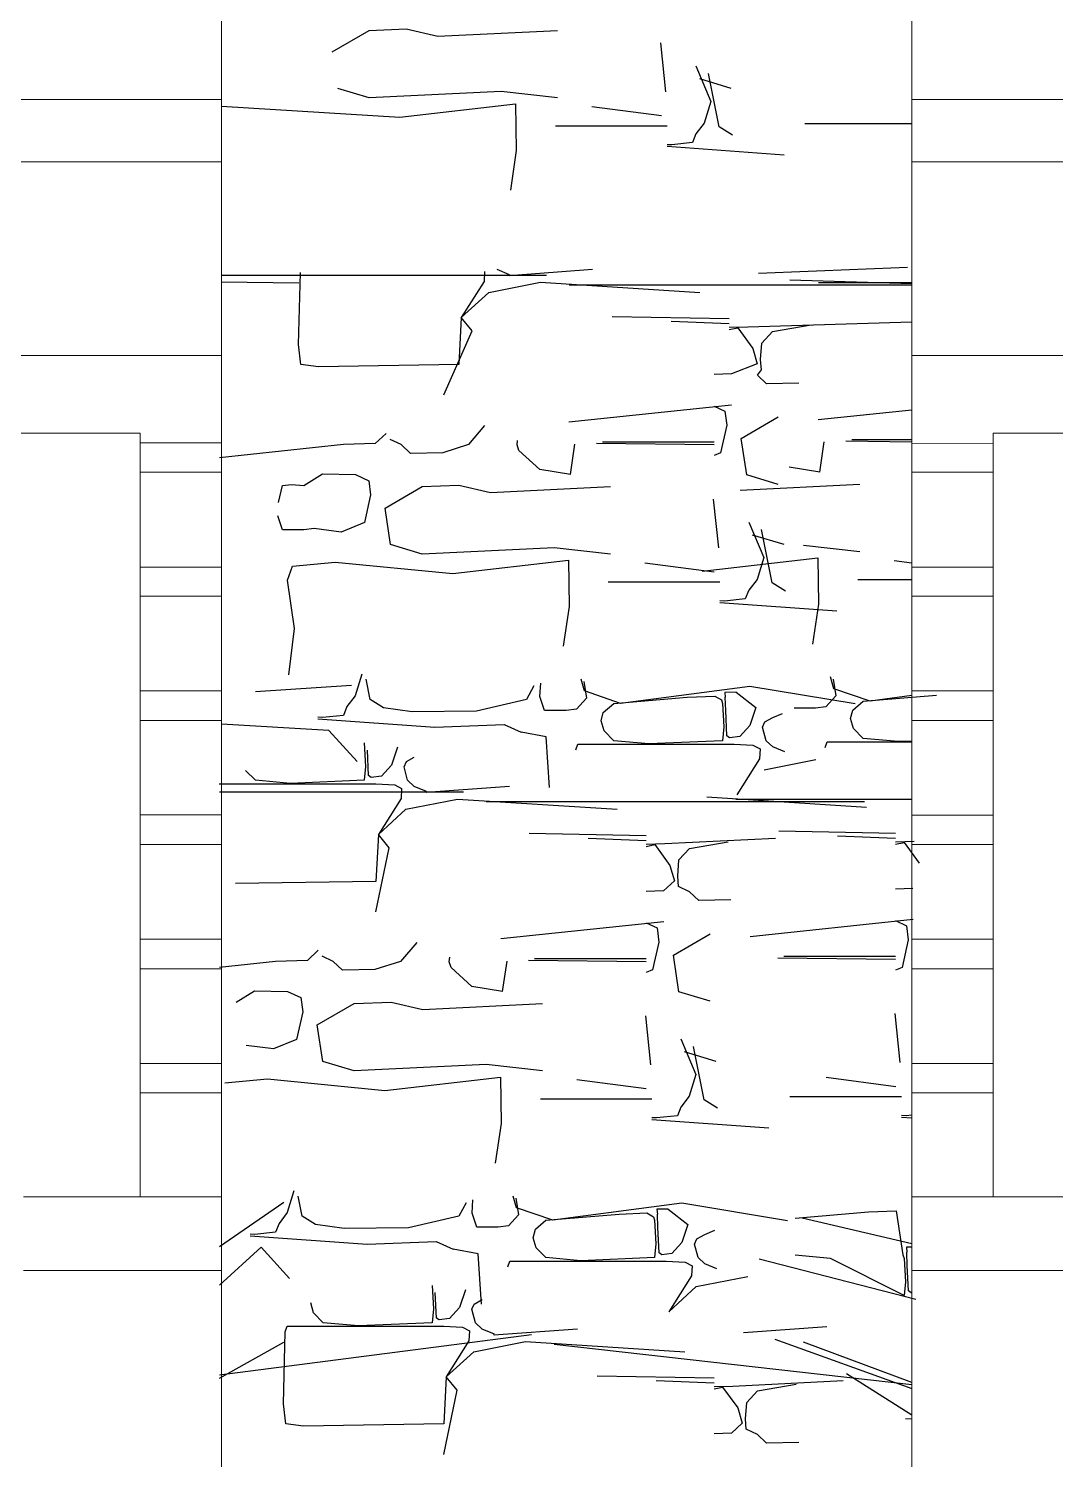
# Model space of a CAD drawing. Header units: millimetres. Extents: x 85048 to 158814, y 1395 to 38919.
# Drawn here: x 118412 to 119736, y 8855 to 10699 of the extents above; entities that cross this region are included whole.
import ezdxf

# ---------------------------------------------------------------- set-up
doc = ezdxf.new("R2010")
doc.units = ezdxf.units.MM
doc.layers.add('hatches', color=8, linetype='Continuous')
doc.layers.add('wall', color=5, linetype='Continuous')

msp = doc.modelspace()

# ---------------------------------------------------------------- linework, layer by layer
at = {"layer": 'hatches', "color": 252, "ltscale": 50, "true_color": 0x8f9991}
for p, q in [((118803.7, 10668.7, -54.3), (118851.4, 10696.4, -54.3)), ((118851.4, 10696.4, -54.3), (118898.9, 10698.2, -54.3)), ((118898.9, 10698.2, -54.3), (118939.7, 10688.8, -54.3)), ((118939.7, 10688.8, -54.3), (119094.1, 10696.4, -54.3)), ((119226.7, 10680.3, -54.3), (119233.4, 10617.3, -54.3)), ((119272.6, 10650.7, -54.3), (119291.9, 10604.9, -54.3)), ((119302.6, 10572.1, -54.3), (119288.9, 10641, -54.3)), ((118851.4, 10609.4, -54.3), (118810.8, 10621.5, -54.3)), ((119318, 10621.7, -54.3), (119277.4, 10633.9, -54.3)), ((119021.5, 10617.5, -54.3), (118851.4, 10609.4, -54.3)), ((119094.1, 10609.4, -54.3), (119021.5, 10617.5, -54.3)), ((119291.9, 10604.9, -54.3), (119283.3, 10576.8, -54.3)), ((118660.9, 10598.6, -56.1), (118890.8, 10584.4, -54.3)), ((118890.8, 10584.4, -54.3), (119040.1, 10601.6, -54.3)), ((119040.1, 10601.6, -54.3), (119040.9, 10541.7, -54.3)), ((119228, 10586.2, -54.3), (119138.4, 10597.8, -54.3)), ((119091.4, 10573.6, -54.3), (119235.3, 10573.6, -54.3)), ((119283.3, 10576.8, -54.3), (119272.6, 10562.9, -54.3)), ((119319.8, 10561.4, -54.3), (119302.6, 10572.1, -54.3)), ((119412.9, 10576.5, 168.6), (119550.9, 10576.5, 166.8)), ((119241.3, 10548.7, -54.3), (119235.3, 10549.1, -54.3)), ((119268.1, 10551.7, -54.3), (119241.3, 10548.7, -54.3)), ((119272.6, 10562.9, -54.3), (119268.1, 10551.7, -54.3)), ((119040.9, 10541.7, -54.3), (119033.3, 10490.5, -54.3)), ((119235.3, 10547, -54.3), (119386.1, 10536.2, -54.3)), ((118760.3, 10291.7, -115.9), (118762.6, 10384.2, -115.9)), ((119000.1, 10385.6, -115.9), (118999.4, 10372.7, -115.9)), ((119032.1, 10381.5, -115.9), (119016.5, 10388.1, -115.9)), ((119139.2, 10388.1, -115.9), (119031.6, 10380.2, -115.9)), ((119545.1, 10391, 105.1), (119353.1, 10383.1, 106.9)), ((119079.8, 10380.7, -5.1), (118660.9, 10380.7, -6.9)), ((118660.9, 10372.2, -229.7), (118760.8, 10371.1, -227.9)), ((118999.4, 10372.7, -115.9), (118970.1, 10326.2, -115.9)), ((119005.5, 10358.6, -115.9), (119072.1, 10371.9, -115.9)), ((119031.6, 10380.2, -115.9), (119032.1, 10381.5, -115.9)), ((119072.1, 10371.9, -115.9), (119277.7, 10358.6, -115.9)), ((119550.9, 10368.2, 105.1), (119109.2, 10368.2, 106.9)), ((119393.6, 10374.9, 106.9), (119550.9, 10370.1, 105.1)), ((119550.9, 10371.1, 328), (119430.7, 10371.1, 329.8)), ((118970.1, 10326.2, -115.9), (119005.5, 10358.6, -115.9)), ((119315.3, 10324.6, -115.9), (119164.6, 10327.4, -115.9)), ((118947.6, 10226.5, -115.9), (118984.1, 10309.1, -115.9)), ((118970.1, 10326.2, -115.9), (118966.8, 10265.6, -115.9)), ((118984.1, 10309.1, -115.9), (118970.1, 10326.2, -115.9)), ((119315.3, 10318.3, -115.9), (119240.5, 10321.2, -115.9)), ((119339.3, 10314.1, -115.9), (119315.3, 10313.3, -115.9)), ((119315.3, 10310.9, -115.9), (119326.4, 10313.1, -115.9)), ((119326.4, 10313.1, -115.9), (119345.7, 10286.4, -115.9)), ((119550.9, 10320.3, -117.7), (119339.3, 10314.1, -115.9)), ((119357.5, 10293.4, -115.9), (119371.1, 10308.3, -115.9)), ((119371.1, 10308.3, -115.9), (119421.1, 10316.8, -115.9)), ((118763.1, 10265.6, -115.9), (118760.3, 10291.7, -115.9)), ((119355.9, 10272.3, -115.9), (119357.5, 10293.4, -115.9)), ((119345.7, 10286.4, -115.9), (119351.6, 10266.7, -115.9)), ((119356.9, 10259, -115.9), (119355.9, 10272.3, -115.9)), ((118786, 10262.9, -115.9), (118763.1, 10265.6, -115.9)), ((118966.8, 10265.6, -115.9), (118786, 10262.9, -115.9)), ((119318.4, 10253.6, -115.9), (119295.9, 10252.8, -115.9)), ((119351.6, 10266.7, -115.9), (119318.4, 10253.6, -115.9)), ((119351.7, 10252.2, -115.9), (119356.9, 10259, -115.9)), ((119363.6, 10240.9, -115.9), (119351.7, 10252.2, -115.9)), ((119405.2, 10241.9, -115.9), (119363.6, 10240.9, -115.9)), ((119318.6, 10213.5, -115.9), (119108.7, 10191.5, -115.9)), ((119295.9, 10212.3, -115.9), (119310, 10205.8, -115.9)), ((119310, 10205.8, -115.9), (119312.3, 10187.5, -115.9)), ((119331, 10170.5, -115.9), (119378.7, 10198.2, -115.9)), ((119550.9, 10207.1, 106.9), (119430.2, 10194.5, 106.9)), ((119000.1, 10187, -115.9), (118979.2, 10162.5, -115.9)), ((119312.3, 10187.5, -115.9), (119304.2, 10151.8, -115.9)), ((118818.1, 10162.5, -115.9), (118658.2, 10145.7, -115.9)), ((118859.2, 10163.8, -115.9), (118818.1, 10162.5, -115.9)), ((118873.1, 10176.9, -115.9), (118859.2, 10163.8, -115.9)), ((118892.6, 10162.5, -115.9), (118878.4, 10169.3, -115.9)), ((118904.5, 10151.1, -115.9), (118892.6, 10162.5, -115.9)), ((118979.2, 10162.5, -115.9), (118946.1, 10152.1, -115.9)), ((119042, 10162.1, -115.9), (119042.7, 10168, -115.9)), ((119044.4, 10154.8, -115.9), (119042, 10162.1, -115.9)), ((119116.1, 10163.1, -115.9), (119110.5, 10124, -115.9)), ((119144.2, 10164.3, -115.9), (119295.9, 10162.6, -115.9)), ((119295.9, 10165.9, -115.9), (119152, 10165.9, -115.9)), ((119338.1, 10123.4, -115.9), (119331, 10170.5, -115.9)), ((119437.6, 10166, 106.9), (119432, 10126.9, 106.9)), ((119465.7, 10167.3, 106.9), (119550.9, 10166.3, 106.9)), ((119550.9, 10168.8, 106.9), (119473.5, 10168.8, 106.9)), ((118946.1, 10152.1, -115.9), (118904.5, 10151.1, -115.9)), ((119071.2, 10130.5, -115.9), (119044.4, 10154.8, -115.9)), ((119304.2, 10151.8, -115.9), (119295.9, 10148.3, -115.9)), ((118767.3, 10109.9, -115.9), (118791.3, 10124.7, -115.9)), ((118791.3, 10124.7, -115.9), (118833.5, 10124.1, -115.9)), ((118833.5, 10124.1, -115.9), (118850.9, 10116, -115.9)), ((119110.8, 10123.9, -115.9), (119071.2, 10130.5, -115.9)), ((119432.3, 10126.9, 106.9), (119392.7, 10133.4, 106.9)), ((118734.5, 10088, -115.9), (118739.5, 10109.9, -115.9)), ((118739.5, 10109.9, -115.9), (118751.1, 10111.3, -115.9)), ((118751.1, 10111.3, -115.9), (118767.3, 10109.9, -115.9)), ((118850.9, 10116, -115.9), (118853.2, 10097.7, -115.9)), ((118871.9, 10080.8, -115.9), (118919.5, 10108.4, -115.9)), ((118919.5, 10108.4, -115.9), (118967, 10110.3, -115.9)), ((118967, 10110.3, -115.9), (119007.9, 10100.9, -115.9)), ((119007.9, 10100.9, -115.9), (119162.3, 10108.4, -115.9)), ((119329.4, 10103.8, 106.9), (119483.8, 10111.4, 106.9)), ((119378.7, 10111.2, -115.9), (119338.1, 10123.4, -115.9)), ((118853.2, 10097.7, -115.9), (118845.1, 10062, -115.9)), ((119294.9, 10092.4, -115.9), (119301.5, 10029.4, -115.9)), ((118739.5, 10052.7, -115.9), (118733.4, 10070.8, -115.9)), ((118878.9, 10033.6, -115.9), (118871.9, 10080.8, -115.9)), ((118767.3, 10052.7, -115.9), (118739.5, 10052.7, -115.9)), ((118780.4, 10054.4, -115.9), (118767.3, 10052.7, -115.9)), ((118815.4, 10049.8, -115.9), (118780.4, 10054.4, -115.9)), ((118845.1, 10062, -115.9), (118815.4, 10049.8, -115.9)), ((119340.7, 10062.8, -115.9), (119360, 10017, -115.9)), ((119370.8, 9984.2, -115.9), (119357.1, 10053.1, -115.9)), ((118919.5, 10021.5, -115.9), (118878.9, 10033.6, -115.9)), ((119386.2, 10033.8, -115.9), (119345.6, 10045.9, -115.9)), ((119483.8, 10024.4, 106.9), (119411.1, 10032.5, 106.9)), ((119089.6, 10029.6, -115.9), (118919.5, 10021.5, -115.9)), ((118959, 9996.4, -115.9), (119108.3, 10013.6, -115.9)), ((119162.3, 10021.5, -115.9), (119089.6, 10029.6, -115.9)), ((119108.3, 10013.6, -115.9), (119109, 9953.7, -115.9)), ((119280.5, 9999.4, 106.9), (119429.8, 10016.5, 106.9)), ((119360, 10017, -115.9), (119351.4, 9988.9, -115.9)), ((119429.8, 10016.5, 106.9), (119430.5, 9956.7, 106.9)), ((118745.9, 9988, -115.9), (118752.6, 10006, -115.9)), ((118752.6, 10006, -115.9), (118807.6, 10011.2, -115.9)), ((118807.6, 10011.2, -115.9), (118959, 9996.4, -115.9)), ((119296.1, 9998.2, -115.9), (119206.5, 10009.9, -115.9)), ((119550.9, 10009.9, 106.9), (119528.1, 10012.8, 106.9)), ((118755.2, 9925.4, -115.9), (118745.9, 9988, -115.9)), ((119159.5, 9985.7, -115.9), (119303.4, 9985.7, -115.9)), ((119351.4, 9988.9, -115.9), (119340.7, 9975, -115.9)), ((119387.9, 9973.5, -115.9), (119370.8, 9984.2, -115.9)), ((119481.1, 9988.6, 106.9), (119550.9, 9988.6, 106.9)), ((119309.5, 9960.8, -115.9), (119303.4, 9961.2, -115.9)), ((119303.4, 9959.1, -115.9), (119454.2, 9948.3, -115.9)), ((119336.2, 9963.7, -115.9), (119309.5, 9960.8, -115.9)), ((119340.7, 9975, -115.9), (119336.2, 9963.7, -115.9)), ((119109, 9953.7, -115.9), (119101.4, 9902.6, -115.9)), ((119430.5, 9956.7, 106.9), (119422.9, 9905.5, 106.9)), ((118747.6, 9865.8, -115.9), (118755.2, 9925.4, -115.9)), ((118841.9, 9866.9, -219.5), (118833.3, 9838.8, -219.5)), ((118704.8, 9844.3, -163.5), (118828.7, 9852.5, -163.5)), ((118852.6, 9834.1, -219.5), (118847.5, 9860.2, -219.5)), ((119063.7, 9851.7, -219.5), (119054.2, 9834.1, -219.5)), ((119071.4, 9838, -219.5), (119072.5, 9855.2, -219.5)), ((119128.7, 9845.1, -219.5), (119124.7, 9860.2, -219.5)), ((119128, 9857.3, -219.5), (119131.3, 9835.9, -219.5)), ((119342, 9850.9, -219.5), (119175.5, 9828.9, -219.5)), ((119478, 9828.4, -219.5), (119342, 9850.9, -219.5)), ((119450.2, 9848, 3.4), (119446.2, 9863.1, 3.4)), ((119449.5, 9860.3, 3.4), (119452.8, 9838.8, 3.4)), ((119497, 9831.9, 3.4), (119450.2, 9848, 3.4)), ((118833.3, 9838.8, -219.5), (118822.6, 9824.9, -219.5)), ((118869.8, 9823.4, -219.5), (118852.6, 9834.1, -219.5)), ((119054.2, 9834.1, -219.5), (118989.8, 9819.1, -219.5)), ((119077.5, 9819.9, -219.5), (119071.4, 9838, -219.5)), ((119131.3, 9835.9, -219.5), (119118.4, 9821.6, -219.5)), ((119175.5, 9828.9, -219.5), (119128.7, 9845.1, -219.5)), ((119153.1, 9817.3, -219.5), (119166.6, 9828.9, -219.5)), ((119166.6, 9828.9, -219.5), (119261.2, 9836.9, -219.5)), ((119261.2, 9836.9, -219.5), (119296.8, 9838.4, -219.5)), ((119296.8, 9838.4, -219.5), (119305.3, 9833.6, -219.5)), ((119305.3, 9833.6, -219.5), (119306.8, 9828.9, -219.5)), ((119306.8, 9828.9, -219.5), (119308.5, 9798.7, -219.5)), ((119324.2, 9843.4, -219.5), (119309.9, 9843.2, -219.5)), ((119309.9, 9843.2, -219.5), (119310.3, 9836.9, -219.5)), ((119311, 9819.8, -219.5), (119310.3, 9836.9, -219.5)), ((119324.2, 9843.4, -219.5), (119349.9, 9823.6, -219.5)), ((119452.8, 9838.8, 3.4), (119439.9, 9824.6, 3.4)), ((119474.6, 9820.3, 3.4), (119488.1, 9831.9, 3.4)), ((119488.1, 9831.9, 3.4), (119582.7, 9839.8, 3.4)), ((119550.9, 9839, 3.4), (119497, 9831.9, 3.4)), ((118791.3, 9810.7, -219.5), (118785.3, 9811.1, -219.5)), ((118818.1, 9813.6, -219.5), (118791.3, 9810.7, -219.5)), ((118822.6, 9824.9, -219.5), (118818.1, 9813.6, -219.5)), ((118906.6, 9818.3, -219.5), (118869.8, 9823.4, -219.5)), ((118989.8, 9819.1, -219.5), (118906.6, 9818.3, -219.5)), ((119105.2, 9819.9, -219.5), (119077.5, 9819.9, -219.5)), ((119118.4, 9821.6, -219.5), (119105.2, 9819.9, -219.5)), ((119150.3, 9806.6, -219.5), (119153.1, 9817.3, -219.5)), ((119312.5, 9787.1, -219.5), (119311, 9819.8, -219.5)), ((119349.9, 9823.6, -219.5), (119342, 9800.5, -219.5)), ((119361.2, 9805.1, -219.5), (119371.5, 9810.7, -219.5)), ((119371.5, 9810.7, -219.5), (119384.3, 9816.1, -219.5)), ((119426.8, 9822.9, 3.4), (119399, 9822.9, 3.4)), ((119439.9, 9824.6, 3.4), (119426.8, 9822.9, 3.4)), ((119471.9, 9809.5, 3.4), (119474.6, 9820.3, 3.4)), ((118799.5, 9794.1, -163.5), (118660.9, 9802.1, -163.5)), ((118785.3, 9809, -219.5), (118936.1, 9798.2, -219.5)), ((118836, 9754.1, -107.5), (118799.5, 9794.1, -163.5)), ((118936.1, 9798.2, -219.5), (119025.3, 9801.7, -219.5)), ((119025.3, 9801.7, -219.5), (119047.3, 9792, -219.5)), ((119079.3, 9785.8, -219.5), (119047.3, 9792, -219.5)), ((119154.1, 9793.5, -219.5), (119150.3, 9806.6, -219.5)), ((119166.6, 9780.9, -219.5), (119154.1, 9793.5, -219.5)), ((119308.5, 9798.7, -219.5), (119306.8, 9780.9, -219.5)), ((119342, 9800.5, -219.5), (119329.1, 9786.2, -219.5)), ((119358.2, 9798.3, -219.5), (119361.2, 9805.1, -219.5)), ((119362.9, 9780.9, -219.5), (119358.2, 9798.3, -219.5)), ((119475.6, 9796.5, 3.4), (119471.9, 9809.5, 3.4)), ((119488.1, 9783.9, 3.4), (119475.6, 9796.5, 3.4)), ((118844.9, 9778, -13.5), (118846.6, 9747.8, -13.5)), ((119083.8, 9720.8, -219.5), (119079.3, 9785.8, -219.5)), ((119117.6, 9769, -219.5), (119120.1, 9776.4, -219.5)), ((119120.1, 9776.4, -219.5), (119321.8, 9776.4, -219.5)), ((119211.8, 9776.8, -219.5), (119166.6, 9780.9, -219.5)), ((119306.8, 9780.9, -219.5), (119211.8, 9776.8, -219.5)), ((119316, 9784.5, -219.5), (119312.5, 9787.1, -219.5)), ((119329.1, 9786.2, -219.5), (119316, 9784.5, -219.5)), ((119321.8, 9776.4, -219.5), (119346.1, 9775.2, -219.5)), ((119346.1, 9775.2, -219.5), (119355.2, 9770.4, -219.5)), ((119371.5, 9772.9, -219.5), (119362.9, 9780.9, -219.5)), ((119439.1, 9772, 3.4), (119441.6, 9779.3, 3.4)), ((119441.6, 9779.3, 3.4), (119550.9, 9779.3, 3.4)), ((119533.3, 9779.7, 3.4), (119488.1, 9783.9, 3.4)), ((119550.9, 9780.5, 3.4), (119533.3, 9779.7, 3.4)), ((118850.5, 9736.1, -13.5), (118849.1, 9768.8, -13.5)), ((118887.9, 9772.6, -13.5), (118880, 9749.5, -13.5)), ((118899.3, 9754.1, -13.5), (118909.5, 9759.7, -13.5)), ((119354.4, 9757.5, -219.5), (119325.2, 9711, -219.5)), ((119355.2, 9770.4, -219.5), (119354.4, 9757.5, -219.5)), ((119360.5, 9743.5, -219.5), (119427.2, 9756.7, -219.5)), ((119387.2, 9766.4, -219.5), (119371.5, 9772.9, -219.5)), ((118704.7, 9730, -13.5), (118692.1, 9742.6, -13.5)), ((118846.6, 9747.8, -13.5), (118844.9, 9730, -13.5)), ((118880, 9749.5, -13.5), (118867.2, 9735.3, -13.5)), ((118896.3, 9747.4, -13.5), (118899.3, 9754.1, -13.5)), ((118900.9, 9730, -13.5), (118896.3, 9747.4, -13.5)), ((118658.1, 9725.4, -13.5), (118859.9, 9725.4, -13.5)), ((118749.8, 9725.8, -13.5), (118704.7, 9730, -13.5)), ((118844.9, 9730, -13.5), (118749.8, 9725.8, -13.5)), ((118854, 9733.6, -13.5), (118850.5, 9736.1, -13.5)), ((118867.2, 9735.3, -13.5), (118854, 9733.6, -13.5)), ((118859.9, 9725.4, -13.5), (118884.2, 9724.2, -13.5)), ((118884.2, 9724.2, -13.5), (118893.2, 9719.4, -13.5)), ((118893.2, 9719.4, -13.5), (118892.5, 9706.6, -13.5)), ((118909.5, 9721.9, -13.5), (118900.9, 9730, -13.5)), ((118925.2, 9715.4, -13.5), (118909.5, 9721.9, -13.5)), ((119032.3, 9721.9, -13.5), (118924.7, 9714, -13.5)), ((118972.8, 9714.6, 97.4), (118658.2, 9714.6, 97.4)), ((118892.5, 9706.6, -13.5), (118863.2, 9660.1, -13.5)), ((118898.6, 9692.5, -13.5), (118965.2, 9705.8, -13.5)), ((118924.7, 9714, -13.5), (118925.2, 9715.4, -13.5)), ((118965.2, 9705.8, -13.5), (119170.8, 9692.5, -13.5)), ((119489.8, 9702.1, 209.4), (119002.3, 9702.1, 209.4)), ((119286.7, 9708.7, 209.4), (119492.3, 9695.4, 209.4)), ((119550.9, 9705, 432.2), (119323.8, 9705, 432.2)), ((118863.2, 9660.1, -13.5), (118898.6, 9692.5, -13.5)), ((119529.9, 9661.4, 209.4), (119379.2, 9664.2, 209.4)), ((118863.2, 9660.1, -13.5), (118859.9, 9599.5, -13.5)), ((118877.1, 9643, -13.5), (118863.2, 9660.1, -13.5)), ((119208.4, 9658.5, -13.5), (119057.6, 9661.3, -13.5)), ((119208.4, 9652.1, -13.5), (119133.6, 9655, -13.5)), ((119232.4, 9647.9, -13.5), (119208.4, 9647.2, -13.5)), ((119208.4, 9644.7, -13.5), (119219.5, 9647, -13.5)), ((119219.5, 9647, -13.5), (119238.8, 9620.2, -13.5)), ((119375, 9654.9, -13.5), (119232.4, 9647.9, -13.5)), ((119264.2, 9642.1, -13.5), (119314.1, 9650.7, -13.5)), ((119529.9, 9655, 209.4), (119455.1, 9657.9, 209.4)), ((119553.9, 9650.9, 209.4), (119529.9, 9650.1, 209.4)), ((119529.9, 9647.7, 209.4), (119541, 9649.9, 209.4)), ((119541, 9649.9, 209.4), (119560.3, 9623.2, 209.4)), ((118860, 9560.3, -13.5), (118877.1, 9643, -13.5)), ((119249, 9606.2, -13.5), (119250.5, 9627.2, -13.5)), ((119250.5, 9627.2, -13.5), (119264.2, 9642.1, -13.5)), ((119238.8, 9620.2, -13.5), (119244.7, 9600.5, -13.5)), ((118859.9, 9599.5, -13.5), (118679, 9596.7, -13.5)), ((119244.7, 9600.5, -13.5), (119230.8, 9587.4, -13.5)), ((119249.9, 9592.9, -13.5), (119249, 9606.2, -13.5)), ((119264.2, 9586.1, -13.5), (119249.9, 9592.9, -13.5)), ((119552.3, 9590.4, 209.4), (119529.9, 9589.6, 209.4)), ((119230.8, 9587.4, -13.5), (119208.4, 9586.7, -13.5)), ((119276.1, 9574.8, -13.5), (119264.2, 9586.1, -13.5)), ((119317.6, 9575.7, -13.5), (119276.1, 9574.8, -13.5)), ((119231.1, 9547.4, -13.5), (119021.1, 9525.4, -13.5)), ((119208.4, 9546.2, -13.5), (119222.5, 9539.6, -13.5)), ((119222.5, 9539.6, -13.5), (119224.8, 9521.4, -13.5)), ((119552.6, 9550.3, 209.4), (119342.6, 9528.3, 209.4)), ((119529.9, 9549.1, 209.4), (119544, 9542.5, 209.4)), ((119544, 9542.5, 209.4), (119546.3, 9524.3, 209.4)), ((118912.6, 9520.9, -13.5), (118891.7, 9496.3, -13.5)), ((119224.8, 9521.4, -13.5), (119216.7, 9485.6, -13.5)), ((119243.5, 9504.4, -13.5), (119291.1, 9532.1, -13.5)), ((119546.3, 9524.3, 209.4), (119538.2, 9488.6, 209.4)), ((118771.7, 9497.7, -13.5), (118730.6, 9496.3, -13.5)), ((118785.6, 9510.8, -13.5), (118771.7, 9497.7, -13.5)), ((118805.1, 9496.3, -13.5), (118790.8, 9503.1, -13.5)), ((118954.5, 9495.9, -13.5), (118955.1, 9501.8, -13.5)), ((119028.6, 9496.9, -13.5), (119022.9, 9457.9, -13.5)), ((119056.7, 9498.2, -13.5), (119208.4, 9496.5, -13.5)), ((119208.4, 9499.7, -13.5), (119064.5, 9499.7, -13.5)), ((119250.5, 9457.2, -13.5), (119243.5, 9504.4, -13.5)), ((119378.2, 9501.1, 209.4), (119529.9, 9499.4, 209.4)), ((119529.9, 9502.7, 209.4), (119386, 9502.7, 209.4)), ((118730.6, 9496.3, -13.5), (118658.2, 9488.8, -13.5)), ((118817, 9485, -13.5), (118805.1, 9496.3, -13.5)), ((118858.5, 9486, -13.5), (118817, 9485, -13.5)), ((118891.7, 9496.3, -13.5), (118858.5, 9486, -13.5)), ((118956.8, 9488.6, -13.5), (118954.5, 9495.9, -13.5)), ((118983.6, 9464.3, -13.5), (118956.8, 9488.6, -13.5)), ((119216.7, 9485.6, -13.5), (119208.4, 9482.2, -13.5)), ((119538.2, 9488.6, 209.4), (119529.9, 9485.1, 209.4)), ((119023.2, 9457.8, -13.5), (118983.6, 9464.3, -13.5)), ((118679.7, 9443.8, -13.5), (118703.7, 9458.5, -13.5)), ((118703.7, 9458.5, -13.5), (118745.9, 9457.9, -13.5)), ((118745.9, 9457.9, -13.5), (118763.4, 9449.9, -13.5)), ((118763.4, 9449.9, -13.5), (118765.7, 9431.6, -13.5)), ((118784.3, 9414.6, -13.5), (118832, 9442.3, -13.5)), ((118832, 9442.3, -13.5), (118879.5, 9444.1, -13.5)), ((118879.5, 9444.1, -13.5), (118920.3, 9434.7, -13.5)), ((118920.3, 9434.7, -13.5), (119074.7, 9442.3, -13.5)), ((119291.1, 9445.1, -13.5), (119250.5, 9457.2, -13.5)), ((118765.7, 9431.6, -13.5), (118757.6, 9395.9, -13.5)), ((119207.4, 9426.2, -13.5), (119214, 9363.3, -13.5)), ((119528.9, 9429.2, 209.4), (119535.5, 9366.2, 209.4)), ((118791.4, 9367.4, -13.5), (118784.3, 9414.6, -13.5)), ((118727.9, 9383.6, -13.5), (118692.9, 9388.3, -13.5)), ((118757.6, 9395.9, -13.5), (118727.9, 9383.6, -13.5)), ((119253.2, 9396.6, -13.5), (119272.5, 9350.8, -13.5)), ((119283.2, 9318.1, -13.5), (119269.5, 9386.9, -13.5)), ((119298.6, 9367.7, -13.5), (119258, 9379.8, -13.5)), ((118832, 9355.3, -13.5), (118791.4, 9367.4, -13.5)), ((119002.1, 9363.5, -13.5), (118832, 9355.3, -13.5)), ((119074.7, 9355.3, -13.5), (119002.1, 9363.5, -13.5)), ((119272.5, 9350.8, -13.5), (119263.9, 9322.8, -13.5)), ((118665.1, 9339.8, -13.5), (118720.1, 9345.1, -13.5)), ((118720.1, 9345.1, -13.5), (118871.4, 9330.3, -13.5)), ((118871.4, 9330.3, -13.5), (119020.7, 9347.5, -13.5)), ((119020.7, 9347.5, -13.5), (119021.5, 9287.6, -13.5)), ((119208.6, 9332.1, -13.5), (119119, 9343.8, -13.5)), ((119530.1, 9335, 209.4), (119440.5, 9346.7, 209.4)), ((119072, 9319.5, -13.5), (119215.9, 9319.5, -13.5)), ((119263.9, 9322.8, -13.5), (119253.2, 9308.8, -13.5)), ((119300.4, 9307.3, -13.5), (119283.2, 9318.1, -13.5)), ((119393.5, 9322.4, 209.4), (119537.4, 9322.4, 209.4)), ((119221.9, 9294.7, -13.5), (119215.9, 9295, -13.5)), ((119248.7, 9297.6, -13.5), (119221.9, 9294.7, -13.5)), ((119253.2, 9308.8, -13.5), (119248.7, 9297.6, -13.5)), ((119543.5, 9297.6, 209.4), (119537.4, 9298, 209.4)), ((119537.4, 9295.8, 209.4), (119550.9, 9294.9, 209.4)), ((119550.9, 9298.4, 209.4), (119543.5, 9297.6, 209.4)), ((119021.5, 9287.6, -13.5), (119013.9, 9236.5, -13.5)), ((119215.9, 9292.9, -13.5), (119366.7, 9282.2, -13.5)), ((118658.2, 9128.9, -61.1), (118741.1, 9186.3, -61.1)), ((118754.3, 9200.8, -117.1), (118745.7, 9172.7, -117.1)), ((118765.1, 9168, -117.1), (118759.9, 9194, -117.1)), ((118976.2, 9185.5, -117.1), (118966.7, 9168, -117.1)), ((118983.9, 9171.9, -117.1), (118985, 9189, -117.1)), ((119041.1, 9179, -117.1), (119037.1, 9194, -117.1)), ((119040.5, 9191.2, -117.1), (119043.7, 9169.7, -117.1)), ((119254.5, 9184.7, -117.1), (119087.9, 9162.8, -117.1)), ((119390.5, 9162.2, -117.1), (119254.5, 9184.7, -117.1)), ((118745.7, 9172.7, -117.1), (118735.1, 9158.7, -117.1)), ((118782.2, 9157.3, -117.1), (118765.1, 9168, -117.1)), ((118966.7, 9168, -117.1), (118902.2, 9153, -117.1)), ((118990, 9153.8, -117.1), (118983.9, 9171.9, -117.1)), ((119043.7, 9169.7, -117.1), (119030.8, 9155.5, -117.1)), ((119087.9, 9162.8, -117.1), (119041.1, 9179, -117.1)), ((119079.1, 9162.8, -117.1), (119173.6, 9170.8, -117.1)), ((119173.6, 9170.8, -117.1), (119209.3, 9172.3, -117.1)), ((119209.3, 9172.3, -117.1), (119217.8, 9167.4, -117.1)), ((119217.8, 9167.4, -117.1), (119219.3, 9162.8, -117.1)), ((119236.7, 9177.2, -117.1), (119222.3, 9177.1, -117.1)), ((119222.3, 9177.1, -117.1), (119222.8, 9170.7, -117.1)), ((119223.5, 9153.6, -117.1), (119222.8, 9170.7, -117.1)), ((119236.7, 9177.2, -117.1), (119262.3, 9157.4, -117.1)), ((119400.6, 9165.7, 105.8), (119495.1, 9173.7, 105.8)), ((119550.9, 9132.4, 105.8), (119409.4, 9165.7, 105.8)), ((119495.1, 9173.7, 105.8), (119530.8, 9175.2, 105.8)), ((119530.8, 9175.2, 105.8), (119539.3, 9118.4, 105.8)), ((118730.5, 9147.5, -117.1), (118703.8, 9144.6, -117.1)), ((118735.1, 9158.7, -117.1), (118730.5, 9147.5, -117.1)), ((118819.1, 9152.2, -117.1), (118782.2, 9157.3, -117.1)), ((118902.2, 9153, -117.1), (118819.1, 9152.2, -117.1)), ((119017.7, 9153.8, -117.1), (118990, 9153.8, -117.1)), ((119030.8, 9155.5, -117.1), (119017.7, 9153.8, -117.1)), ((119062.8, 9140.4, -117.1), (119065.6, 9151.2, -117.1)), ((119065.6, 9151.2, -117.1), (119079.1, 9162.8, -117.1)), ((119219.3, 9162.8, -117.1), (119221, 9132.6, -117.1)), ((119225, 9120.9, -117.1), (119223.5, 9153.6, -117.1)), ((119262.3, 9157.4, -117.1), (119254.5, 9134.3, -117.1)), ((119284, 9144.6, -117.1), (119296.7, 9149.9, -117.1)), ((118711.9, 9128, -61.1), (118658.2, 9079.1, -61.1)), ((118703.8, 9144.6, -117.1), (118697.8, 9145, -117.1)), ((118697.8, 9142.8, -117.1), (118848.6, 9132.1, -117.1)), ((118748.4, 9087.9, -5.1), (118711.9, 9128, -61.1)), ((118848.6, 9132.1, -117.1), (118937.7, 9135.6, -117.1)), ((118937.7, 9135.6, -117.1), (118959.7, 9125.8, -117.1)), ((119066.5, 9127.4, -117.1), (119062.8, 9140.4, -117.1)), ((119221, 9132.6, -117.1), (119219.3, 9114.8, -117.1)), ((119254.5, 9134.3, -117.1), (119241.6, 9120.1, -117.1)), ((119270.7, 9132.2, -117.1), (119273.7, 9138.9, -117.1)), ((119275.3, 9114.8, -117.1), (119270.7, 9132.2, -117.1)), ((119273.7, 9138.9, -117.1), (119284, 9144.6, -117.1)), ((119550.9, 9128.1, 105.8), (119543.8, 9128, 105.8)), ((119543.8, 9128, 105.8), (119544.3, 9121.7, 105.8)), ((118991.8, 9119.7, -117.1), (118959.7, 9125.8, -117.1)), ((118996.3, 9054.6, -117.1), (118991.8, 9119.7, -117.1)), ((119030.1, 9102.9, -117.1), (119032.5, 9110.2, -117.1)), ((119032.5, 9110.2, -117.1), (119234.3, 9110.2, -117.1)), ((119079.1, 9114.8, -117.1), (119066.5, 9127.4, -117.1)), ((119124.3, 9110.7, -117.1), (119079.1, 9114.8, -117.1)), ((119219.3, 9114.8, -117.1), (119124.3, 9110.7, -117.1)), ((119228.5, 9118.4, -117.1), (119225, 9120.9, -117.1)), ((119241.6, 9120.1, -117.1), (119228.5, 9118.4, -117.1)), ((119234.3, 9110.2, -117.1), (119258.6, 9109, -117.1)), ((119284, 9106.7, -117.1), (119275.3, 9114.8, -117.1)), ((119354, 9113.2, 105.8), (119555.8, 9061.2, 105.8)), ((119445.8, 9113.6, 105.8), (119400.6, 9117.7, 105.8)), ((119540.8, 9065.7, 105.8), (119445.8, 9113.6, 105.8)), ((119539.3, 9118.4, 105.8), (119540.8, 9113.7, 105.8)), ((119540.8, 9113.7, 105.8), (119542.5, 9083.5, 105.8)), ((119545, 9104.6, 105.8), (119544.3, 9121.7, 105.8)), ((119266.9, 9091.4, -117.1), (119237.6, 9044.9, -117.1)), ((119258.6, 9109, -117.1), (119267.6, 9104.2, -117.1)), ((119267.6, 9104.2, -117.1), (119266.9, 9091.4, -117.1)), ((119299.6, 9100.2, -117.1), (119284, 9106.7, -117.1)), ((119546.5, 9071.8, 105.8), (119545, 9104.6, 105.8)), ((118932.4, 9078.8, -115.9), (118934.1, 9048.6, -115.9)), ((118975.4, 9073.4, -115.9), (118967.6, 9050.3, -115.9)), ((119237.6, 9044.9, -117.1), (119273, 9077.3, -117.1)), ((119273, 9077.3, -117.1), (119339.6, 9090.6, -117.1)), ((119542.5, 9083.5, 105.8), (119540.8, 9065.7, 105.8)), ((118779.6, 9043.4, -115.9), (118775.9, 9056.4, -115.9)), ((118938.1, 9036.9, -115.9), (118936.6, 9069.6, -115.9)), ((118983.8, 9048.2, -115.9), (118986.8, 9054.9, -115.9)), ((118986.8, 9054.9, -115.9), (118997.1, 9060.6, -115.9)), ((119550, 9069.3, 105.8), (119546.5, 9071.8, 105.8)), ((119550.9, 9069.4, 105.8), (119550, 9069.3, 105.8)), ((118792.2, 9030.8, -115.9), (118779.6, 9043.4, -115.9)), ((118934.1, 9048.6, -115.9), (118932.4, 9030.8, -115.9)), ((118941.6, 9034.4, -115.9), (118938.1, 9036.9, -115.9)), ((118954.7, 9036.1, -115.9), (118941.6, 9034.4, -115.9)), ((118967.6, 9050.3, -115.9), (118954.7, 9036.1, -115.9)), ((118988.5, 9030.8, -115.9), (118983.8, 9048.2, -115.9)), ((118740.9, 8926.3, -115.9), (118743.2, 9018.9, -115.9)), ((118743.2, 9018.9, -115.9), (118745.6, 9026.2, -115.9)), ((118745.6, 9026.2, -115.9), (118947.4, 9026.2, -115.9)), ((118837.4, 9026.7, -115.9), (118792.2, 9030.8, -115.9)), ((118932.4, 9030.8, -115.9), (118837.4, 9026.7, -115.9)), ((118947.4, 9026.2, -115.9), (118971.7, 9025, -115.9)), ((118971.7, 9025, -115.9), (118980.8, 9020.3, -115.9)), ((118980.8, 9020.3, -115.9), (118980, 9007.4, -115.9)), ((118997.1, 9022.7, -115.9), (118988.5, 9030.8, -115.9)), ((119012.8, 9016.2, -115.9), (118997.1, 9022.7, -115.9)), ((119119.8, 9022.7, -115.9), (119012.2, 9014.8, -115.9)), ((119441.3, 9025.7, 106.9), (119333.7, 9017.8, 106.9)), ((119060.4, 9015.4, -5.1), (118658.2, 8963.4, -5.1)), ((118658.2, 8959.2, -227.9), (118741.5, 9005.8, -227.9)), ((118980, 9007.4, -115.9), (118950.7, 8960.9, -115.9)), ((118986.1, 8993.3, -115.9), (119052.7, 9006.6, -115.9)), ((119012.2, 9014.8, -115.9), (119012.8, 9016.2, -115.9)), ((119052.7, 9006.6, -115.9), (119258.4, 8993.3, -115.9)), ((119550.9, 8950.9, 106.9), (119089.8, 9002.9, 106.9)), ((119374.3, 9009.5, 106.9), (119550.9, 8946.1, 106.9)), ((119550.9, 8953.8, 329.8), (119411.3, 9005.8, 329.8)), ((118950.7, 8960.9, -115.9), (118986.1, 8993.3, -115.9)), ((119295.9, 8959.3, -115.9), (119145.2, 8962.1, -115.9)), ((119550.9, 8911.5, 106.9), (119466.7, 8965, 106.9)), ((118950.7, 8960.9, -115.9), (118947.4, 8900.3, -115.9)), ((118947.6, 8861.2, -115.9), (118964.7, 8943.8, -115.9)), ((118964.7, 8943.8, -115.9), (118950.7, 8960.9, -115.9)), ((119295.9, 8952.9, -115.9), (119221.1, 8955.8, -115.9)), ((119319.9, 8948.7, -115.9), (119295.9, 8948, -115.9)), ((119295.9, 8945.5, -115.9), (119307, 8947.8, -115.9)), ((119307, 8947.8, -115.9), (119326.4, 8921, -115.9)), ((119462.5, 8955.8, -115.9), (119319.9, 8948.7, -115.9)), ((119351.7, 8942.9, -115.9), (119401.7, 8951.5, -115.9)), ((118743.7, 8900.3, -115.9), (118740.9, 8926.3, -115.9)), ((119336.5, 8907, -115.9), (119338.1, 8928.1, -115.9)), ((119338.1, 8928.1, -115.9), (119351.7, 8942.9, -115.9)), ((119326.4, 8921, -115.9), (119332.2, 8901.3, -115.9)), ((119337.5, 8893.7, -115.9), (119336.5, 8907, -115.9)), ((119550.9, 8906.4, 106.9), (119542.6, 8906.8, 106.9)), ((118766.6, 8897.6, -115.9), (118743.7, 8900.3, -115.9)), ((118947.4, 8900.3, -115.9), (118766.6, 8897.6, -115.9)), ((119318.4, 8888.3, -115.9), (119295.9, 8887.5, -115.9)), ((119332.2, 8901.3, -115.9), (119318.4, 8888.3, -115.9)), ((119351.7, 8886.9, -115.9), (119337.5, 8893.7, -115.9)), ((119363.6, 8875.6, -115.9), (119351.7, 8886.9, -115.9)), ((119405.2, 8876.6, -115.9), (119363.6, 8875.6, -115.9))]:
    msp.add_line(p, q, dxfattribs=at)
at = {"layer": 'wall', "color": 250, "linetype": 'Continuous', "lineweight": 15, "ltscale": 0.13}
for p, q in [((118660.9, 10277.2, -81.9), (118660.9, 10880.7, -81.9)), ((119550.9, 10277.2, -81.9), (119550.9, 10880.7, -81.9)), ((118660.9, 10607.2, 0.7), (115053.3, 10607.2, 2.5)), ((121449.7, 10607.2, 2.4), (119550.9, 10607.2, 0.7)), ((115115.9, 10527.2, 2.5), (118660.9, 10527.2, 0.7)), ((119550.9, 10527.2, 0.7), (121514.7, 10527.2, 2.5)), ((115115.9, 10277.2, 2.5), (118660.9, 10277.2, 0.7)), ((118660.9, 2847.2, 0.7), (118660.9, 10277.2, 0.7)), ((119550.9, 2847.2, 0.7), (119550.9, 10277.2, 0.7)), ((119550.9, 10277.2, 0.7), (121595.9, 10277.2, 2.5)), ((118555.9, 10177.2, 0.7), (116855.9, 10177.2, 0.7)), ((118555.9, 10177.2, 0.7), (118555.9, 9193.2, 0.7)), ((118660.9, 10164.7, 2.5), (118555.9, 10164.8, 2.5)), ((119655.8, 10164.1, 2.5), (119550.9, 10164.2, 2.5)), ((119655.8, 10177.2, 0.7), (119655.8, 9193.2, 0.7)), ((121355.8, 10177.2, 0.7), (119655.8, 10177.2, 0.7)), ((118660.9, 10127.2, 2.5), (118555.9, 10127.2, 2.5)), ((119655.8, 10127.2, 2.5), (119550.9, 10127.2, 2.5)), ((118660.9, 10004.7, 2.5), (118555.9, 10004.8, 2.5)), ((119655.8, 10004.4, 2.5), (119550.9, 10004.4, 2.5)), ((118660.9, 9967.2, 2.5), (118555.9, 9967.2, 2.5)), ((119655.8, 9967.2, 2.5), (119550.9, 9967.2, 2.5)), ((118660.9, 9845.3, 2.5), (118555.9, 9845.3, 2.5)), ((119655.8, 9845.1, 2.5), (119550.9, 9845.2, 2.5)), ((118660.9, 9807.1, 2.5), (118555.9, 9807.1, 2.5)), ((119655.8, 9807.1, 2.5), (119550.9, 9807.1, 2.5)), ((118660.9, 9685.2, 2.5), (118555.9, 9685.3, 2.5)), ((119655.8, 9685.1, 2.5), (119550.9, 9685.1, 2.5)), ((118660.9, 9647.1, 2.5), (118555.9, 9647.1, 2.5)), ((119655.8, 9647.1, 2.5), (119550.9, 9647.1, 2.5)), ((118660.9, 9525.2, 2.5), (118555.9, 9525.2, 2.5)), ((119655.8, 9525, 2.5), (119550.9, 9525, 2.5)), ((118660.9, 9487, 2.5), (118555.9, 9487, 2.5)), ((119655.8, 9487, 2.5), (119550.9, 9487, 2.5)), ((118660.9, 9365.1, 2.5), (118555.9, 9365.1, 2.5)), ((119655.8, 9365, 2.5), (119550.9, 9365, 2.5)), ((118660.9, 9326.9, 2.5), (118555.9, 9326.9, 2.5)), ((119655.8, 9326.9, 2.5), (119550.9, 9326.9, 2.5)), ((118660.9, 9193.2, 2.5), (118405.9, 9193.2, 2.5)), ((119805.8, 9193.2, 2.5), (119550.9, 9193.2, 2.5)), ((118405.9, 9098.2, 2.5), (118660.9, 9098.2, 2.5)), ((119550.9, 9098.2, 2.5), (119805.8, 9098.2, 2.5))]:
    msp.add_line(p, q, dxfattribs=at)

doc.saveas('drawing.dxf')
